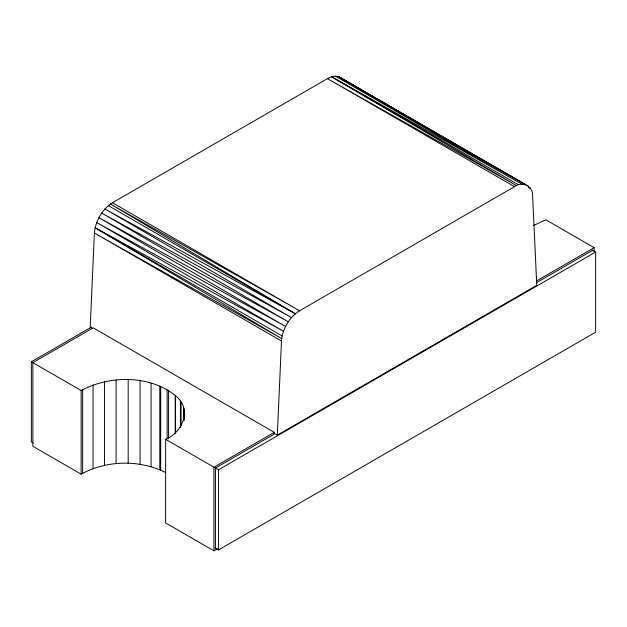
<?xml version="1.0" encoding="UTF-8"?>
<svg xmlns="http://www.w3.org/2000/svg" width="627" height="627" viewBox="0 0 627 627"><rect width="100%" height="100%" fill="white"/><g stroke="black" fill="none" stroke-linecap="round" stroke-linejoin="round"><path stroke-width="0.94" d="M277.322 435.122L281.484 341.025C282.424 328.924 289.337 317.317 299.565 310.773L514.532 186.666C522.009 180.913 533.475 186.109 532.613 196.039L536.775 285.324L277.322 435.122L273.936 433.163M33.035 442.905L31.35 441.933L31.35 361.787L81.142 390.535C109.725 375.236 149.046 374.789 175.223 395.465C192.434 408.561 183.092 432.058 165.638 439.315L165.638 522.949L213.917 550.819L217.295 548.868M424.056 126.317L341.409 78.187C337.271 74.966 331.644 76.275 327.435 78.641L112.468 202.756C102.162 209.23 95.437 220.955 94.387 233.009L90.225 327.098L92.765 328.572M31.35 361.787L91.534 327.043M215.429 548.21L215.429 468.063L274.273 434.096L274.273 432.348L93.211 327.819L32.863 362.665L32.863 446.291L81.142 474.161C106.645 460.155 139.476 459.442 165.528 472.484M165.638 439.315L213.917 467.193L274.273 432.348M536.304 281.068L594.137 247.673L594.137 251.568M536.312 282.808L592.633 250.291M215.069 467.86L218.447 469.811L595.65 252.03L595.65 332.177L218.447 549.95L215.069 548.006M533.655 225.461L545.858 219.803L594.137 247.673M112.468 202.756L299.565 310.773L110.462 204.041L295.348 313.782L104.952 208.987L291.524 317.591L101.699 213.078L288.318 321.784L98.886 217.687L285.591 326.448L96.691 222.522L283.506 331.283L95.108 227.758L281.695 338.596L94.387 233.009L281.484 341.025M514.532 186.666L327.435 78.641L516.538 185.631L331.652 76.784L522.048 184.213L335.476 76.18L525.301 184.542L338.682 76.674L528.114 185.905M592.272 250.079L595.65 252.03M331.652 76.784L518.592 184.847M108.408 205.632L295.348 313.782M95.108 227.758L282.158 335.978M425.741 127.305L427.426 128.284M429.957 129.758L431.642 130.737M433.328 131.725L435.013 132.705M437.544 134.178L439.229 135.158M441.761 136.631L443.446 137.619M445.139 138.598L446.824 139.578M449.355 141.051L451.04 142.039M452.725 143.019L454.41 143.998M464.529 149.892L466.222 150.88M341.409 78.187L342.452 79.402M218.447 469.811L218.447 549.95M213.917 467.193L213.917 550.819M184.628 414.909L184.55 418.875M183.993 408.969L183.993 420.639M183.695 407.942L183.695 420.584M181.062 402.291L181.062 425.631M180.443 401.351L180.443 427.606M175.45 395.668L175.45 432.622M175.223 395.465L175.223 433.39M168.569 390.519L168.569 438.163M167.143 389.665L167.143 438.289M160.677 386.428L160.677 470.062M159.807 386.06L159.807 469.694M151.083 383.05L151.083 466.684M140.08 380.699L140.08 464.325M128.19 379.617L128.19 463.243M116.089 379.938L116.089 463.565M104.521 381.631L104.521 465.258M93.055 384.868L93.055 468.502M82.646 389.665L82.646 473.291M81.142 390.535L81.142 474.161M530.309 188.21L528.616 187.23L530.309 188.21"/></g></svg>
